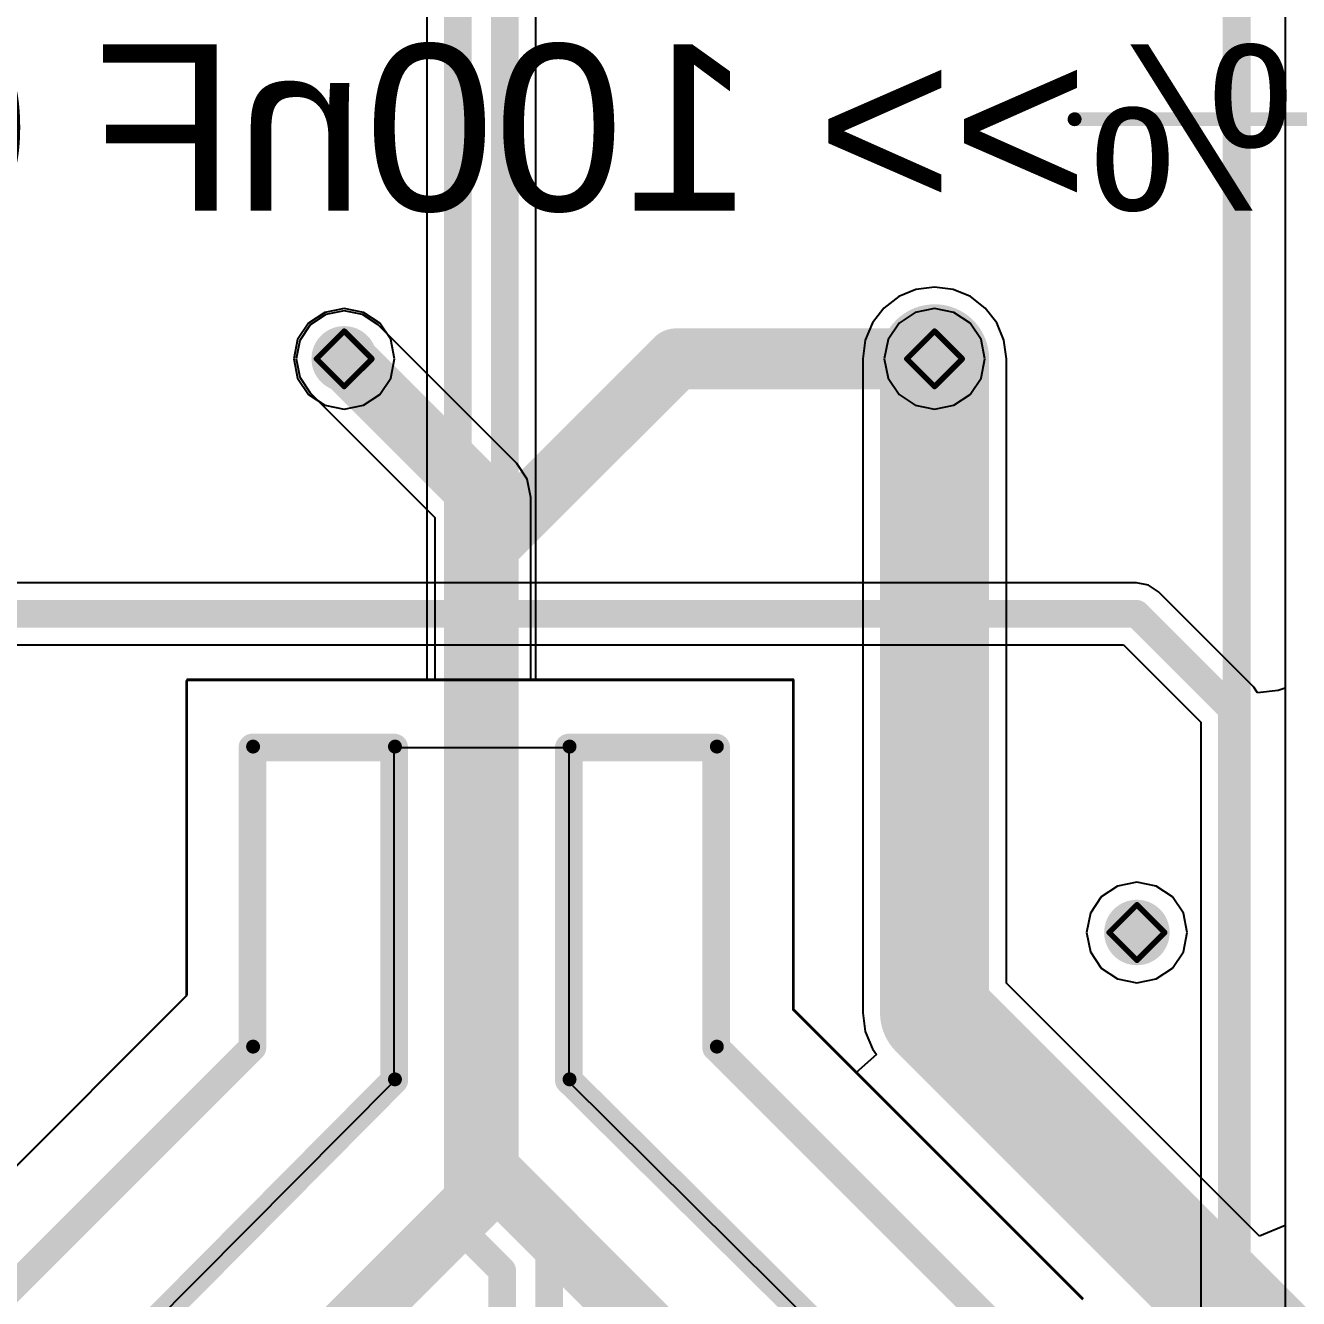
# Model space of a CAD drawing. Header units: millimetres. Extents: x -16 to 330, y -45 to 150.
# Drawn here: x 4.42 to 16.09, y -7.8 to 3.87 of the extents above; entities that cross this region are included whole.
import ezdxf

# ---------------------------------------------------------------- set-up
doc = ezdxf.new("R2010")
doc.units = ezdxf.units.MM
for name, color, linetype in [('BottomLayer', 5, 'Continuous'), ('BottomOverlay', 54, 'Continuous'), ('BottomSolder', 6, 'Continuous'), ('DrillDrawing', 1, 'Continuous'), ('Mechanical1', 6, 'Continuous'), ('Mechanical13', 56, 'Continuous'), ('Mechanical2', 216, 'Continuous'), ('MidLayer1', 16, 'Continuous'), ('MidLayer2', 76, 'Continuous'), ('TopLayer', 1, 'Continuous'), ('TopSolder', 216, 'Continuous'), ('ViaHoleLayer', 16, 'Continuous')]:
    doc.layers.add(name, color=color, linetype=linetype)
doc.styles.add('Arial', font='arial.ttf', dxfattribs={"height": 0.2})

msp = doc.modelspace()

# ---------------------------------------------------------------- hatches: boundary and pattern name
at = {"layer": 'BottomLayer'}
h = msp.add_hatch(color=5, dxfattribs=at)
edge = h.paths.add_edge_path()
edge.add_arc((7.341, 0.813), 0.3, 0, 360)
h = msp.add_hatch(color=5, dxfattribs=at)
edge = h.paths.add_edge_path()
edge.add_arc((12.751, 0.813), 0.3, 0, 360)
h = msp.add_hatch(color=5, dxfattribs=at)
edge = h.paths.add_edge_path()
edge.add_arc((14.605, -4.445), 0.3, 0, 360)
at = {"layer": 'BottomSolder'}
h = msp.add_hatch(color=6, dxfattribs=at)
edge = h.paths.add_edge_path()
edge.add_arc((7.341, 0.813), 0.15, 0, 360)
h = msp.add_hatch(color=6, dxfattribs=at)
edge = h.paths.add_edge_path()
edge.add_arc((12.751, 0.813), 0.15, 0, 360)
h = msp.add_hatch(color=6, dxfattribs=at)
edge = h.paths.add_edge_path()
edge.add_arc((14.605, -4.445), 0.15, 0, 360)
at = {"layer": 'MidLayer1'}
h = msp.add_hatch(color=16, dxfattribs=at)
edge = h.paths.add_edge_path()
edge.add_arc((7.341, 0.813), 0.3, 0, 360)
h = msp.add_hatch(color=16, dxfattribs=at)
edge = h.paths.add_edge_path()
edge.add_arc((12.751, 0.813), 0.3, 0, 360)
h = msp.add_hatch(color=16, dxfattribs=at)
edge = h.paths.add_edge_path()
edge.add_arc((14.605, -4.445), 0.3, 0, 360)
at = {"layer": 'MidLayer2'}
h = msp.add_hatch(color=76, dxfattribs=at)
edge = h.paths.add_edge_path()
edge.add_arc((7.341, 0.813), 0.3, 0, 360)
h = msp.add_hatch(color=76, dxfattribs=at)
edge = h.paths.add_edge_path()
edge.add_arc((12.751, 0.813), 0.3, 0, 360)
h = msp.add_hatch(color=76, dxfattribs=at)
edge = h.paths.add_edge_path()
edge.add_arc((14.605, -4.445), 0.3, 0, 360)
at = {"layer": 'TopLayer'}
h = msp.add_hatch(color=1, dxfattribs=at)
edge = h.paths.add_edge_path()
edge.add_arc((7.341, 0.813), 0.3, 0, 360)
h = msp.add_hatch(color=1, dxfattribs=at)
edge = h.paths.add_edge_path()
edge.add_arc((12.751, 0.813), 0.3, 0, 360)
h = msp.add_hatch(color=1, dxfattribs=at)
edge = h.paths.add_edge_path()
edge.add_arc((14.605, -4.445), 0.3, 0, 360)
at = {"layer": 'TopSolder'}
h = msp.add_hatch(color=216, dxfattribs=at)
edge = h.paths.add_edge_path()
edge.add_arc((7.341, 0.813), 0.15, 0, 360)
h = msp.add_hatch(color=216, dxfattribs=at)
edge = h.paths.add_edge_path()
edge.add_arc((12.751, 0.813), 0.15, 0, 360)
h = msp.add_hatch(color=216, dxfattribs=at)
edge = h.paths.add_edge_path()
edge.add_arc((14.605, -4.445), 0.15, 0, 360)
at = {"layer": 'ViaHoleLayer'}
h = msp.add_hatch(color=16, dxfattribs=at)
edge = h.paths.add_edge_path()
edge.add_arc((7.341, 0.813), 0.15, 0, 360)
h = msp.add_hatch(color=16, dxfattribs=at)
edge = h.paths.add_edge_path()
edge.add_arc((12.751, 0.813), 0.15, 0, 360)
h = msp.add_hatch(color=16, dxfattribs=at)
edge = h.paths.add_edge_path()
edge.add_arc((14.605, -4.445), 0.15, 0, 360)

# ---------------------------------------------------------------- linework, layer by layer
at = {"layer": 'BottomLayer'}
for p, q in [((15.964, 17.912), (15.964, -2.205)), ((12.574, 1.239), (12.425, 1.139)), ((12.751, 1.274), (12.574, 1.239)), ((12.927, 1.239), (12.751, 1.274)), ((13.077, 1.139), (12.927, 1.239)), ((12.425, 1.139), (12.325, 0.989)), ((13.177, 0.989), (13.077, 1.139)), ((12.325, 0.989), (12.29, 0.813)), ((13.212, 0.813), (13.177, 0.989)), ((12.29, 0.813), (12.325, 0.636)), ((13.177, 0.636), (13.212, 0.813)), ((12.325, 0.636), (12.425, 0.487)), ((13.077, 0.487), (13.177, 0.636)), ((12.425, 0.487), (12.574, 0.387)), ((12.927, 0.387), (13.077, 0.487)), ((12.574, 0.387), (12.751, 0.352)), ((12.751, 0.352), (12.927, 0.387)), ((14.601, -1.239), (3.493, -1.239)), ((14.71, -1.261), (14.601, -1.239)), ((14.601, -1.239), (14.601, -1.239)), ((14.802, -1.323), (14.71, -1.261)), ((15.676, -2.196), (14.802, -1.323)), ((3.611, -1.809), (14.483, -1.809)), ((14.483, -1.809), (15.19, -2.516)), ((11.462, -2.125), (5.899, -2.125)), ((5.899, -2.125), (5.899, -5.02)), ((11.462, -5.147), (11.462, -2.125)), ((15.71, -2.247), (15.676, -2.196)), ((15.676, -2.196), (15.676, -2.196)), ((15.964, -2.205), (15.9, -2.228)), ((15.9, -2.228), (15.71, -2.247)), ((15.19, -2.516), (15.19, -11.725)), ((7.8, -5.807), (7.8, -2.75)), ((7.8, -2.75), (9.4, -2.75)), ((9.4, -2.75), (9.4, -5.814)), ((5.899, -5.02), (3.13, -7.789)), ((14.116, -7.802), (11.462, -5.147)), ((4.75, -8.875), (7.8, -5.807)), ((9.4, -5.814), (12.5, -8.89))]:
    msp.add_line(p, q, dxfattribs=at)
at = {"layer": 'BottomLayer', "const_width": 0.254}
for points in [[(3.493, -1.524), (14.601, -1.524)], [(14.601, -1.524), (15.475, -2.398)], [(15.475, -11.725), (15.475, -2.398)]]:
    msp.add_lwpolyline(points, dxfattribs=at)
at = {"layer": 'BottomLayer', "const_width": 0.127}
for points in [[(14.537, -1.524, 1), (14.664, -1.524, 1)], [(14.537, -1.524, 1), (14.664, -1.524, 1)], [(15.411, -2.398, 1), (15.538, -2.398, 1)], [(15.411, -2.398, 1), (15.538, -2.398, 1)]]:
    msp.add_lwpolyline(points, format="xyb", close=True, dxfattribs=at)
at = {"layer": 'DrillDrawing', "const_width": 0.0508}
for points in [[(7.087, 0.813), (7.341, 1.067)], [(7.341, 1.067), (7.595, 0.813)], [(12.497, 0.813), (12.751, 1.067)], [(12.751, 1.067), (13.005, 0.813)], [(7.087, 0.813), (7.341, 0.559)], [(7.341, 0.559), (7.595, 0.813)], [(12.497, 0.813), (12.751, 0.559)], [(12.751, 0.559), (13.005, 0.813)], [(14.351, -4.445), (14.605, -4.191)], [(14.605, -4.191), (14.859, -4.445)], [(14.351, -4.445), (14.605, -4.699)], [(14.605, -4.699), (14.859, -4.445)]]:
    msp.add_lwpolyline(points, dxfattribs=at)
at = {"layer": 'DrillDrawing', "const_width": 0.0254}
for points in [[(7.328, 1.067, 1), (7.353, 1.067, 1)], [(7.328, 1.067, 1), (7.353, 1.067, 1)], [(12.738, 1.067, 1), (12.763, 1.067, 1)], [(12.738, 1.067, 1), (12.763, 1.067, 1)], [(7.074, 0.813, 1), (7.099, 0.813, 1)], [(7.074, 0.813, 1), (7.099, 0.813, 1)], [(7.582, 0.813, 1), (7.607, 0.813, 1)], [(7.582, 0.813, 1), (7.607, 0.813, 1)], [(12.484, 0.813, 1), (12.509, 0.813, 1)], [(12.484, 0.813, 1), (12.509, 0.813, 1)], [(12.992, 0.813, 1), (13.017, 0.813, 1)], [(12.992, 0.813, 1), (13.017, 0.813, 1)], [(7.328, 0.559, 1), (7.353, 0.559, 1)], [(7.328, 0.559, 1), (7.353, 0.559, 1)], [(12.738, 0.559, 1), (12.763, 0.559, 1)], [(12.738, 0.559, 1), (12.763, 0.559, 1)], [(14.592, -4.191, 1), (14.618, -4.191, 1)], [(14.592, -4.191, 1), (14.618, -4.191, 1)], [(14.338, -4.445, 1), (14.364, -4.445, 1)], [(14.338, -4.445, 1), (14.364, -4.445, 1)], [(14.846, -4.445, 1), (14.872, -4.445, 1)], [(14.846, -4.445, 1), (14.872, -4.445, 1)], [(14.592, -4.699, 1), (14.618, -4.699, 1)], [(14.592, -4.699, 1), (14.618, -4.699, 1)]]:
    msp.add_lwpolyline(points, format="xyb", close=True, dxfattribs=at)
at = {"layer": 'Mechanical1', "const_width": 0.254}
msp.add_lwpolyline([(15.519, -13.564), (15.519, 38.125)], dxfattribs=at)
msp.add_lwpolyline([(15.519, -13.564), (15.519, 38.125)], dxfattribs=at)
at = {"layer": 'Mechanical13', "const_width": 0.127}
for points in [[(14.034, 3.009), (18.006, 3.009)], [(14.034, 3.009), (18.006, 3.009)], [(6.506, -2.741), (7.806, -2.741)], [(6.506, -5.491), (6.506, -2.741)], [(7.806, -5.791), (7.806, -2.741)], [(9.406, -2.741), (10.756, -2.741)], [(9.406, -5.791), (9.406, -2.741)], [(10.756, -5.491), (10.756, -2.741)], [(3.756, -8.241), (6.506, -5.491)], [(10.756, -5.491), (13.506, -8.241)], [(4.756, -8.866), (7.806, -5.791)], [(9.406, -5.791), (12.506, -8.866)]]:
    msp.add_lwpolyline(points, dxfattribs=at)
at = {"layer": 'Mechanical13', "const_width": 0.0635}
for points in [[(14.002, 3.009, 1), (14.066, 3.009, 1)], [(14.002, 3.009, 1), (14.066, 3.009, 1)], [(6.474, -2.741, 1), (6.538, -2.741, 1)], [(6.474, -2.741, 1), (6.538, -2.741, 1)], [(7.774, -2.741, 1), (7.838, -2.741, 1)], [(7.774, -2.741, 1), (7.838, -2.741, 1)], [(9.374, -2.741, 1), (9.438, -2.741, 1)], [(9.374, -2.741, 1), (9.438, -2.741, 1)], [(10.724, -2.741, 1), (10.788, -2.741, 1)], [(10.724, -2.741, 1), (10.788, -2.741, 1)], [(6.474, -5.491, 1), (6.538, -5.491, 1)], [(6.474, -5.491, 1), (6.538, -5.491, 1)], [(10.724, -5.491, 1), (10.788, -5.491, 1)], [(10.724, -5.491, 1), (10.788, -5.491, 1)], [(7.774, -5.791, 1), (7.838, -5.791, 1)], [(7.774, -5.791, 1), (7.838, -5.791, 1)], [(9.374, -5.791, 1), (9.438, -5.791, 1)], [(9.374, -5.791, 1), (9.438, -5.791, 1)]]:
    msp.add_lwpolyline(points, format="xyb", close=True, dxfattribs=at)
at = {"layer": 'Mechanical2', "const_width": 0.254}
for points in [[(6.5, -2.75), (7.8, -2.75)], [(6.5, -5.5), (6.5, -2.75)], [(7.8, -5.8), (7.8, -2.75)], [(9.4, -5.8), (9.4, -2.75)], [(9.4, -2.75), (10.75, -2.75)], [(10.75, -5.5), (10.75, -2.75)], [(3.75, -8.25), (6.5, -5.5)], [(10.75, -5.5), (13.5, -8.25)], [(4.75, -8.875), (7.8, -5.8)], [(9.4, -5.8), (12.5, -8.875)]]:
    msp.add_lwpolyline(points, dxfattribs=at)
at = {"layer": 'Mechanical2', "const_width": 0.127}
for points in [[(6.436, -2.75, 1), (6.563, -2.75, 1)], [(6.436, -2.75, 1), (6.563, -2.75, 1)], [(7.736, -2.75, 1), (7.863, -2.75, 1)], [(7.736, -2.75, 1), (7.863, -2.75, 1)], [(9.336, -2.75, 1), (9.463, -2.75, 1)], [(9.336, -2.75, 1), (9.463, -2.75, 1)], [(10.686, -2.75, 1), (10.813, -2.75, 1)], [(10.686, -2.75, 1), (10.813, -2.75, 1)], [(6.436, -5.5, 1), (6.563, -5.5, 1)], [(6.436, -5.5, 1), (6.563, -5.5, 1)], [(10.686, -5.5, 1), (10.813, -5.5, 1)], [(10.686, -5.5, 1), (10.813, -5.5, 1)], [(7.736, -5.8, 1), (7.863, -5.8, 1)], [(7.736, -5.8, 1), (7.863, -5.8, 1)], [(9.336, -5.8, 1), (9.463, -5.8, 1)], [(9.336, -5.8, 1), (9.463, -5.8, 1)]]:
    msp.add_lwpolyline(points, format="xyb", close=True, dxfattribs=at)
at = {"layer": 'MidLayer1'}
for p, q in [((15.964, 17.912), (15.964, -13.03)), ((7.164, 1.239), (7.014, 1.139)), ((7.341, 1.274), (7.164, 1.239)), ((7.517, 1.239), (7.341, 1.274)), ((7.667, 1.139), (7.517, 1.239)), ((7.014, 1.139), (6.914, 0.989)), ((7.767, 0.989), (7.667, 1.139)), ((6.914, 0.989), (6.879, 0.813)), ((7.802, 0.813), (7.767, 0.989)), ((6.879, 0.813), (6.914, 0.636)), ((7.767, 0.636), (7.802, 0.813)), ((6.914, 0.636), (7.014, 0.487)), ((7.667, 0.487), (7.767, 0.636)), ((7.014, 0.487), (7.164, 0.387)), ((7.517, 0.387), (7.667, 0.487)), ((7.164, 0.387), (7.341, 0.352)), ((7.341, 0.352), (7.517, 0.387)), ((11.455, -2.134), (5.893, -2.134)), ((5.893, -2.134), (5.893, -5.029)), ((11.455, -5.156), (11.455, -2.134)), ((7.8, -5.807), (7.8, -2.75)), ((7.8, -2.75), (9.4, -2.75)), ((9.4, -2.75), (9.4, -5.814)), ((14.428, -4.019), (14.279, -4.119)), ((14.605, -3.984), (14.428, -4.019)), ((14.782, -4.019), (14.605, -3.984)), ((14.931, -4.119), (14.782, -4.019)), ((14.279, -4.119), (14.179, -4.268)), ((15.031, -4.268), (14.931, -4.119)), ((14.179, -4.268), (14.144, -4.445)), ((15.066, -4.445), (15.031, -4.268)), ((14.144, -4.445), (14.179, -4.622)), ((15.031, -4.622), (15.066, -4.445)), ((14.179, -4.622), (14.279, -4.771)), ((14.931, -4.771), (15.031, -4.622)), ((14.279, -4.771), (14.428, -4.871)), ((14.782, -4.871), (14.931, -4.771)), ((14.428, -4.871), (14.605, -4.906)), ((14.605, -4.906), (14.782, -4.871)), ((5.893, -5.029), (3.124, -7.798)), ((14.11, -7.811), (11.455, -5.156)), ((4.75, -8.875), (7.8, -5.807)), ((9.4, -5.814), (12.5, -8.89))]:
    msp.add_line(p, q, dxfattribs=at)
at = {"layer": 'MidLayer1', "const_width": 0.559}
for points in [[(8.6, -0.969), (10.382, 0.813)], [(10.382, 0.813), (12.751, 0.813)], [(8.6, -6.843), (8.6, -0.969)], [(6.02, -9.423), (8.6, -6.843)]]:
    msp.add_lwpolyline(points, dxfattribs=at)
at = {"layer": 'MidLayer1', "const_width": 0.279}
for points in [[(10.242, 0.813, 1), (10.521, 0.813, 1)], [(10.242, 0.813, 1), (10.521, 0.813, 1)], [(12.611, 0.813, 1), (12.89, 0.813, 1)], [(8.46, -0.969, 1), (8.74, -0.969, 1)], [(8.46, -0.969, 1), (8.74, -0.969, 1)], [(8.46, -6.843, 1), (8.74, -6.843, 1)], [(8.46, -6.843, 1), (8.74, -6.843, 1)]]:
    msp.add_lwpolyline(points, format="xyb", close=True, dxfattribs=at)
at = {"layer": 'MidLayer2'}
for p, q in [((15.964, 17.912), (15.964, -7.132)), ((12.58, 1.448), (12.422, 1.383)), ((12.751, 1.471), (12.58, 1.448)), ((12.921, 1.448), (12.751, 1.471)), ((13.08, 1.383), (12.921, 1.448)), ((12.422, 1.383), (12.285, 1.278)), ((13.216, 1.278), (13.08, 1.383)), ((7.172, 1.22), (7.029, 1.124)), ((7.341, 1.253), (7.172, 1.22)), ((7.509, 1.22), (7.341, 1.253)), ((7.652, 1.124), (7.509, 1.22)), ((12.285, 1.278), (12.181, 1.142)), ((13.321, 1.142), (13.216, 1.278)), ((7.029, 1.124), (6.934, 0.981)), ((8.922, -0.146), (7.652, 1.124)), ((12.181, 1.142), (12.115, 0.983)), ((13.386, 0.983), (13.321, 1.142)), ((6.934, 0.981), (6.9, 0.813)), ((12.115, 0.983), (12.093, 0.813)), ((13.409, 0.813), (13.386, 0.983)), ((6.9, 0.813), (6.934, 0.644)), ((12.093, 0.813), (12.093, -5.182)), ((13.409, -4.909), (13.409, 0.813)), ((6.934, 0.644), (7.029, 0.502)), ((7.029, 0.502), (8.17, -0.64)), ((9.017, -0.289), (8.922, -0.146)), ((9.051, -0.457), (9.017, -0.289)), ((9.051, -2.134), (9.051, -0.457)), ((8.17, -0.64), (8.17, -2.134)), ((8.17, -2.134), (5.893, -2.134)), ((5.893, -2.134), (5.893, -5.029)), ((11.455, -2.134), (9.051, -2.134)), ((11.455, -5.156), (11.455, -2.134)), ((7.8, -5.807), (7.8, -2.75)), ((7.8, -2.75), (9.4, -2.75)), ((9.4, -2.75), (9.4, -5.814)), ((15.729, -7.229), (13.409, -4.909)), ((5.893, -5.029), (3.124, -7.798)), ((12.029, -5.73), (11.455, -5.156)), ((12.093, -5.182), (12.115, -5.352)), ((12.115, -5.352), (12.181, -5.511)), ((12.22, -5.562), (12.029, -5.73)), ((12.181, -5.511), (12.22, -5.562)), ((4.75, -8.875), (7.8, -5.807)), ((9.4, -5.814), (12.5, -8.89)), ((15.964, -7.132), (15.729, -7.229))]:
    msp.add_line(p, q, dxfattribs=at)
for points, const_width in [([(12.751, -5.182), (12.751, 0.813)], 1), ([(7.341, 0.813), (8.611, -0.457)], 0.559), ([(8.611, -6.566), (8.611, -0.457)], 0.559), ([(12.751, -5.182), (17.958, -10.389)], 1), ([(8.611, -6.566), (10.344, -8.3)], 0.559)]:
    msp.add_lwpolyline(points, dxfattribs=dict(at, const_width=const_width))
for points, const_width in [([(12.501, 0.813, 1), (13.001, 0.813, 1)], 0.5), ([(7.201, 0.813, 1), (7.48, 0.813, 1)], 0.279), ([(8.471, -0.457, 1), (8.75, -0.457, 1)], 0.279), ([(8.471, -0.457, 1), (8.75, -0.457, 1)], 0.279), ([(12.501, -5.182, 1), (13.001, -5.182, 1)], 0.5), ([(12.501, -5.182, 1), (13.001, -5.182, 1)], 0.5), ([(8.471, -6.566, 1), (8.75, -6.566, 1)], 0.279), ([(8.471, -6.566, 1), (8.75, -6.566, 1)], 0.279)]:
    msp.add_lwpolyline(points, format="xyb", close=True, dxfattribs=dict(at, const_width=const_width))
at = {"layer": 'TopLayer'}
for p, q in [((9.097, -2.134), (9.097, 22.816)), ((15.964, 17.912), (15.964, -13.03)), ((8.097, 16.456), (8.097, -2.134)), ((12.574, 1.239), (12.425, 1.139)), ((12.751, 1.274), (12.574, 1.239)), ((12.927, 1.239), (12.751, 1.274)), ((13.077, 1.139), (12.927, 1.239)), ((12.425, 1.139), (12.325, 0.989)), ((13.177, 0.989), (13.077, 1.139)), ((12.325, 0.989), (12.29, 0.813)), ((13.212, 0.813), (13.177, 0.989)), ((12.29, 0.813), (12.325, 0.636)), ((13.177, 0.636), (13.212, 0.813)), ((12.325, 0.636), (12.425, 0.487)), ((13.077, 0.487), (13.177, 0.636)), ((12.425, 0.487), (12.574, 0.387)), ((12.927, 0.387), (13.077, 0.487)), ((12.574, 0.387), (12.751, 0.352)), ((12.751, 0.352), (12.927, 0.387)), ((8.097, -2.134), (5.893, -2.134)), ((5.893, -2.134), (5.893, -5.029)), ((11.455, -2.134), (9.097, -2.134)), ((11.455, -5.156), (11.455, -2.134)), ((7.8, -5.807), (7.8, -2.75)), ((7.8, -2.75), (9.4, -2.75)), ((9.4, -2.75), (9.4, -5.814)), ((5.893, -5.029), (3.281, -7.641)), ((14.11, -7.811), (11.455, -5.156)), ((4.75, -8.875), (7.8, -5.807)), ((9.4, -5.814), (12.5, -8.89))]:
    msp.add_line(p, q, dxfattribs=at)
at = {"layer": 'TopLayer', "const_width": 0.254}
for points in [[(8.382, -7.138), (8.382, 23.079)], [(8.812, -6.881), (8.812, 22.934)], [(8.812, -6.881), (9.22, -7.29)], [(8.382, -7.138), (8.788, -7.544)], [(9.22, -10.77), (9.22, -7.29)], [(8.788, -11.125), (8.788, -7.544)]]:
    msp.add_lwpolyline(points, dxfattribs=at)
at = {"layer": 'TopLayer', "const_width": 0.127}
for points in [[(8.748, -6.881, 1), (8.875, -6.881, 1)], [(8.748, -6.881, 1), (8.875, -6.881, 1)], [(8.319, -7.138, 1), (8.446, -7.138, 1)], [(8.319, -7.138, 1), (8.446, -7.138, 1)], [(9.157, -7.29, 1), (9.284, -7.29, 1)], [(9.157, -7.29, 1), (9.284, -7.29, 1)], [(8.725, -7.544, 1), (8.852, -7.544, 1)], [(8.725, -7.544, 1), (8.852, -7.544, 1)]]:
    msp.add_lwpolyline(points, format="xyb", close=True, dxfattribs=at)

# ---------------------------------------------------------------- texts
at = {"layer": 'BottomOverlay', "style": 'Arial', "text_generation_flag": 2}
msp.add_text('%>> 100nF 0402', height=1.524, rotation=360, dxfattribs=at).set_placement((16.053, 2.171))

doc.saveas('drawing.dxf')
